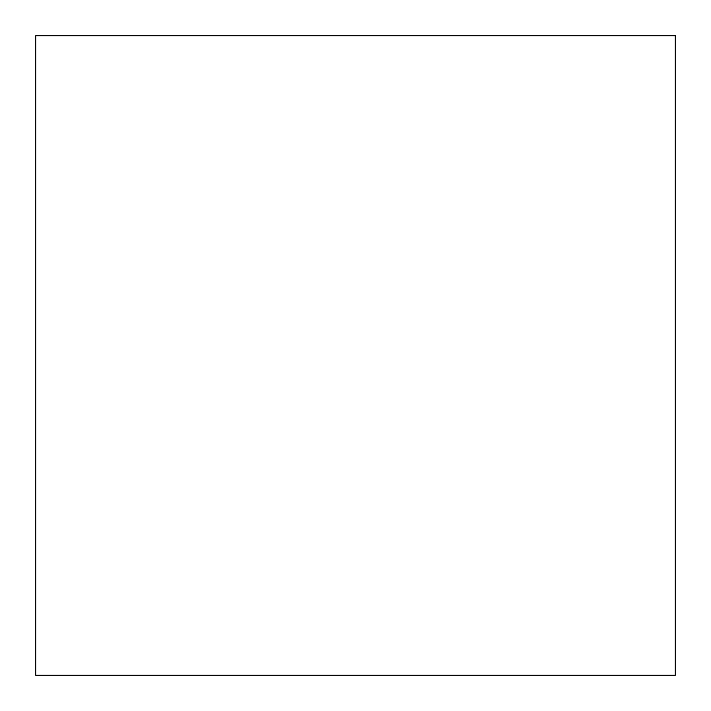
<?xml version="1.0" encoding="UTF-8"?>
<svg xmlns="http://www.w3.org/2000/svg" width="711" height="711" viewBox="0 0 711 711"><rect width="100%" height="100%" fill="white"/><g stroke="black" fill="none" stroke-linecap="round" stroke-linejoin="round"><path stroke-width="1.07" d="M675.45 35.55L35.55 35.55L35.55 675.45L675.45 675.45L675.45 35.55"/></g></svg>
